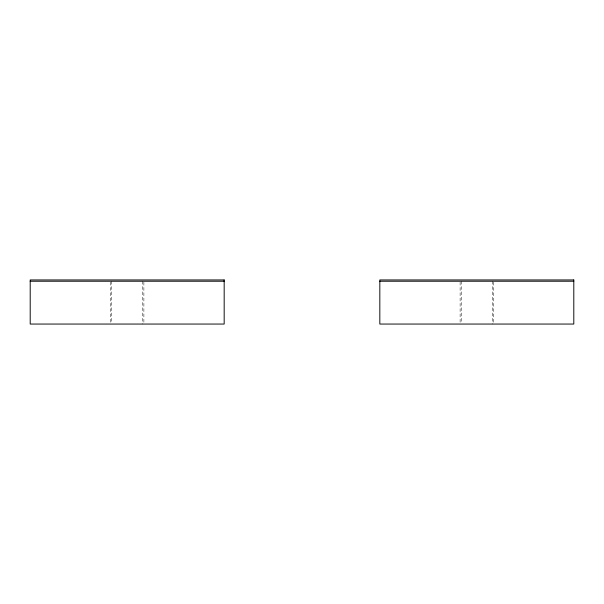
<?xml version="1.0" encoding="UTF-8"?>
<svg xmlns="http://www.w3.org/2000/svg" width="604" height="604" viewBox="0 0 604 604"><rect width="100%" height="100%" fill="white"/><g stroke="black" fill="none" stroke-linecap="round" stroke-linejoin="round"><path stroke-width="0.45" stroke-dasharray="3.02 2.27" d="M493.513 282.166L493.513 323.125M492.23 281.23L492.23 324.054M461.396 281.23L461.396 323.125M460.112 282.166L460.112 324.054M143.888 282.166L143.888 323.125M142.604 281.23L142.604 324.054M111.77 281.23L111.77 323.125M110.487 282.166L110.487 324.054"/><path stroke-width="0.91" d="M30.2 281.23L224.175 281.23M379.825 281.23L573.8 281.23M224.175 279.946L30.2 279.946L30.2 324.054L224.175 324.054L224.175 279.946M573.8 279.946L379.825 279.946L379.825 324.054L573.8 324.054L573.8 279.946"/></g></svg>
